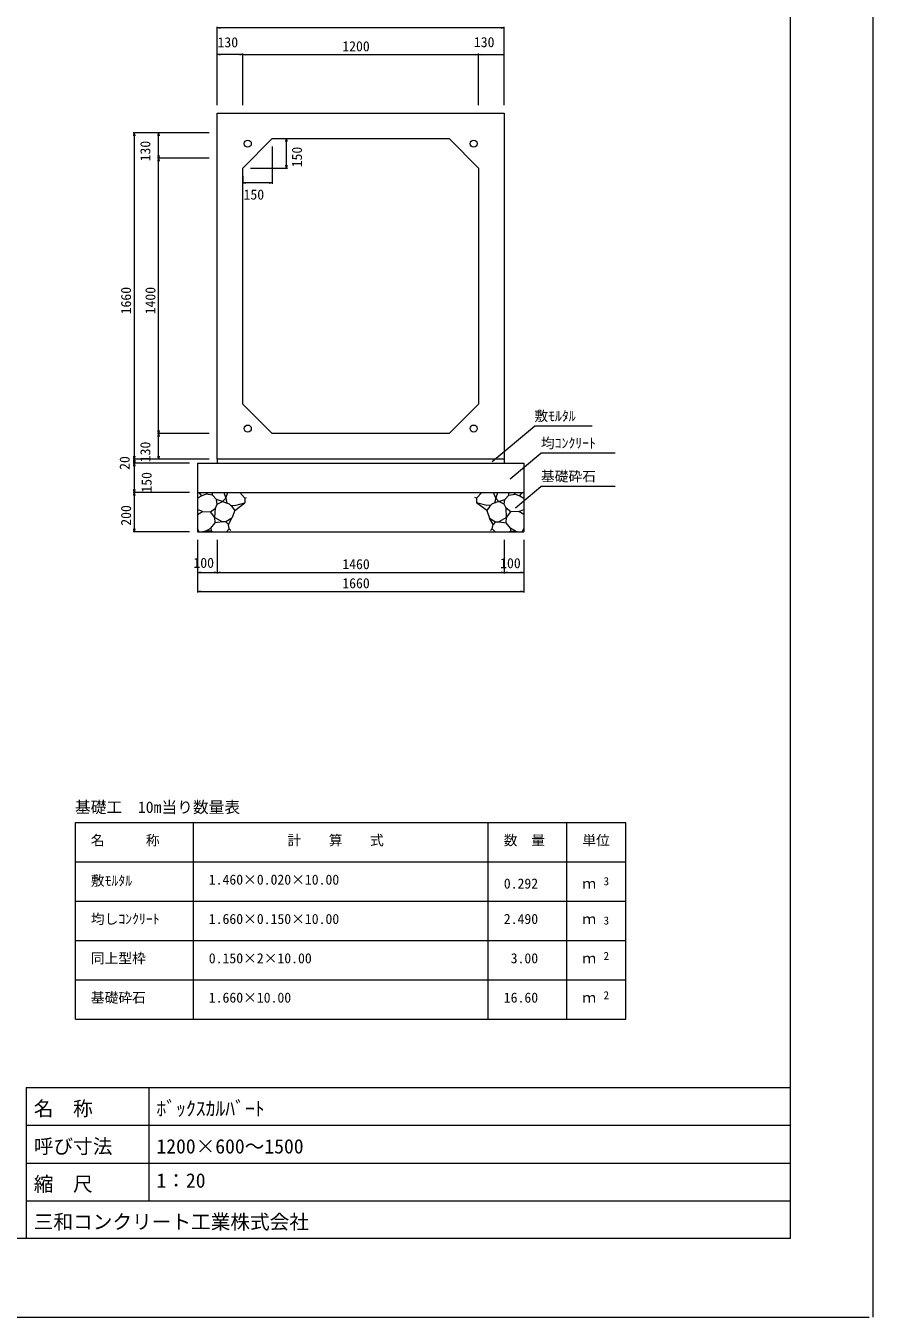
# Model space of a CAD drawing. Units: millimetres on the paper. Extents: x 0 to 841, y 0 to 594.
# Drawn here: x 625.5 to 841, y 0 to 328.4 of the extents above; entities that cross this region are included whole.
import ezdxf
from ezdxf.enums import TextEntityAlignment as Align

# ---------------------------------------------------------------- set-up
doc = ezdxf.new("R2010")
doc.units = ezdxf.units.MM
for name, color, linetype, lineweight in [('D-STR-DIM（寸法）', 7, 'Continuous', 18), ('D-STR-HTXT（旗揚げ）', 4, 'Continuous', 18), ('D-STR-STRn（構造物）', 5, 'Continuous', 18), ('D-STR（構造物外形線）', 1, 'Continuous', 18), ('D-TTL(外枠）', 2, 'Continuous', 18), ('DEFPOINTS_2', 8, 'Continuous', 18)]:
    doc.layers.add(name, color=color, linetype=linetype, lineweight=lineweight)
doc.layers.add('D-STR-TXT（文字）', color=7, linetype='Continuous')
doc.layers.add('D-TTL-TXT（文字）', color=7, linetype='Continuous')
doc.styles.add('ＭＳ ゴシック', font='')
doc.styles.get('ＭＳ ゴシック').set_extended_font_data('MS Gothic')

msp = doc.modelspace()

# ---------------------------------------------------------------- linework, layer by layer
at = {"layer": 'D-STR-DIM（寸法）'}
for p, q in [((674.173, 308.168), (674.173, 328.09)), ((674.173, 327.84), (674.923, 327.965)), ((674.173, 327.84), (674.273, 327.84)), ((674.923, 327.715), (674.173, 327.84)), ((747.073, 327.84), (674.273, 327.84)), ((746.423, 327.965), (747.173, 327.84)), ((747.173, 327.84), (746.423, 327.715)), ((747.173, 327.84), (747.073, 327.84)), ((747.173, 308.168), (747.173, 328.09)), ((674.173, 308.168), (674.173, 321.309)), ((674.173, 321.059), (674.923, 321.184)), ((674.173, 321.059), (674.273, 321.059)), ((674.923, 320.934), (674.173, 321.059)), ((680.573, 321.059), (674.273, 321.059)), ((679.923, 321.184), (680.673, 321.059)), ((680.673, 321.059), (679.923, 320.934)), ((680.673, 321.059), (680.573, 321.059)), ((680.673, 308.168), (680.673, 321.309)), ((680.673, 308.168), (680.673, 321.309)), ((680.673, 321.059), (681.423, 321.184)), ((680.673, 321.059), (680.773, 321.059)), ((681.423, 320.934), (680.673, 321.059)), ((680.773, 321.059), (740.573, 321.059)), ((739.923, 321.184), (740.673, 321.059)), ((740.673, 321.059), (739.923, 320.934)), ((740.673, 321.059), (740.573, 321.059)), ((740.673, 308.168), (740.673, 321.309)), ((740.673, 308.168), (740.673, 321.309)), ((740.673, 321.059), (741.423, 321.184)), ((740.673, 321.059), (740.773, 321.059)), ((741.423, 320.934), (740.673, 321.059)), ((740.773, 321.059), (747.073, 321.059)), ((746.423, 321.184), (747.173, 321.059)), ((747.173, 321.059), (746.423, 320.934)), ((747.173, 321.059), (747.073, 321.059)), ((747.173, 308.168), (747.173, 321.309)), ((672.173, 301.168), (652.837, 301.168)), ((652.962, 300.418), (653.087, 301.168)), ((653.087, 301.168), (653.087, 301.068)), ((653.087, 301.168), (653.212, 300.418)), ((653.087, 301.068), (653.087, 218.268)), ((672.173, 301.168), (659.033, 301.168)), ((659.158, 300.418), (659.283, 301.168)), ((659.283, 301.168), (659.283, 301.068)), ((659.283, 301.168), (659.408, 300.418)), ((659.283, 294.768), (659.283, 301.068)), ((690.173, 299.668), (692.049, 299.668)), ((691.674, 298.918), (691.799, 299.668)), ((691.799, 299.668), (691.799, 299.568)), ((691.799, 299.668), (691.924, 298.918)), ((691.799, 292.268), (691.799, 299.568)), ((688.173, 297.668), (688.173, 288.171)), ((672.173, 294.668), (659.033, 294.668)), ((672.173, 294.668), (659.033, 294.668)), ((659.283, 294.668), (659.158, 295.418)), ((659.158, 293.918), (659.283, 294.668)), ((659.408, 295.418), (659.283, 294.668)), ((659.283, 294.668), (659.283, 294.768)), ((659.283, 294.668), (659.283, 294.568)), ((659.283, 294.668), (659.408, 293.918)), ((659.283, 224.768), (659.283, 294.568)), ((691.799, 292.168), (691.674, 292.918)), ((691.924, 292.918), (691.799, 292.168)), ((691.799, 292.168), (691.799, 292.268)), ((680.673, 290.168), (680.673, 288.171)), ((682.673, 292.168), (692.049, 292.168)), ((680.673, 288.421), (681.423, 288.546)), ((680.673, 288.421), (680.773, 288.421)), ((681.423, 288.296), (680.673, 288.421)), ((688.073, 288.421), (680.773, 288.421)), ((687.423, 288.546), (688.173, 288.421)), ((688.173, 288.421), (687.423, 288.296)), ((688.173, 288.421), (688.073, 288.421)), ((672.173, 224.668), (659.033, 224.668)), ((672.173, 224.668), (659.033, 224.668)), ((659.283, 224.668), (659.158, 225.418)), ((659.158, 223.918), (659.283, 224.668)), ((659.408, 225.418), (659.283, 224.668)), ((659.283, 224.668), (659.283, 224.768)), ((659.283, 224.668), (659.283, 224.568)), ((659.283, 224.668), (659.408, 223.918)), ((659.283, 218.268), (659.283, 224.568)), ((672.173, 218.168), (652.837, 218.168)), ((672.173, 218.168), (652.837, 218.168)), ((667.173, 217.168), (652.837, 217.168)), ((667.173, 217.168), (652.837, 217.168)), ((653.087, 218.168), (652.962, 218.918)), ((652.962, 217.418), (653.087, 218.168)), ((653.087, 217.168), (652.962, 217.918)), ((652.962, 216.418), (653.087, 217.168)), ((653.212, 218.918), (653.087, 218.168)), ((653.087, 218.168), (653.087, 218.268)), ((653.087, 218.168), (653.087, 218.068)), ((653.087, 218.168), (653.212, 217.418)), ((653.087, 218.068), (653.087, 217.268)), ((653.212, 217.918), (653.087, 217.168)), ((653.087, 217.168), (653.087, 217.268)), ((653.087, 217.168), (653.087, 217.068)), ((653.087, 217.168), (653.212, 216.418)), ((653.087, 217.068), (653.087, 209.768)), ((672.173, 218.168), (659.033, 218.168)), ((659.283, 218.168), (659.158, 218.918)), ((659.408, 218.918), (659.283, 218.168)), ((659.283, 218.168), (659.283, 218.268)), ((653.087, 209.668), (652.962, 210.418)), ((653.212, 210.418), (653.087, 209.668)), ((667.173, 209.668), (652.837, 209.668)), ((667.173, 209.668), (652.837, 209.668)), ((652.962, 208.918), (653.087, 209.668)), ((653.087, 209.668), (653.087, 209.768)), ((653.087, 209.668), (653.087, 209.568)), ((653.087, 209.668), (653.212, 208.918)), ((653.087, 209.568), (653.087, 199.768)), ((653.087, 199.668), (652.962, 200.418)), ((653.212, 200.418), (653.087, 199.668)), ((667.173, 199.668), (652.837, 199.668)), ((653.087, 199.668), (653.087, 199.768)), ((669.173, 197.668), (669.173, 184.278)), ((669.173, 197.668), (669.173, 189.131)), ((674.173, 197.668), (674.173, 189.131)), ((747.177, 197.668), (747.177, 189.131)), ((752.173, 197.668), (752.173, 189.131)), ((752.173, 197.668), (752.173, 184.278)), ((674.173, 196.668), (674.173, 189.131)), ((747.177, 195.668), (747.177, 189.131)), ((669.173, 189.381), (669.923, 189.506)), ((669.173, 189.381), (669.273, 189.381)), ((669.923, 189.256), (669.173, 189.381)), ((669.273, 189.381), (674.073, 189.381)), ((673.423, 189.506), (674.173, 189.381)), ((674.173, 189.381), (673.423, 189.256)), ((674.173, 189.381), (674.073, 189.381)), ((674.173, 189.381), (674.923, 189.506)), ((674.173, 189.381), (674.273, 189.381)), ((674.923, 189.256), (674.173, 189.381)), ((674.273, 189.381), (747.077, 189.381)), ((746.427, 189.506), (747.177, 189.381)), ((747.177, 189.381), (746.427, 189.256)), ((747.177, 189.381), (747.077, 189.381)), ((747.177, 189.381), (747.927, 189.506)), ((747.177, 189.381), (747.277, 189.381)), ((747.927, 189.256), (747.177, 189.381)), ((747.277, 189.381), (752.073, 189.381)), ((751.423, 189.506), (752.173, 189.381)), ((752.173, 189.381), (751.423, 189.256)), ((752.173, 189.381), (752.073, 189.381)), ((669.173, 184.528), (669.923, 184.653)), ((669.173, 184.528), (669.273, 184.528)), ((669.923, 184.403), (669.173, 184.528)), ((669.273, 184.528), (752.073, 184.528)), ((751.423, 184.653), (752.173, 184.528)), ((752.173, 184.528), (751.423, 184.403)), ((752.173, 184.528), (752.073, 184.528))]:
    msp.add_line(p, q, dxfattribs=at)
at = {"layer": 'D-STR-HTXT（旗揚げ）'}
for p, q in [((744.106, 217.57), (754.839, 226.588)), ((769.501, 226.588), (754.839, 226.588)), ((748.699, 213.155), (756.498, 219.707)), ((775.423, 219.707), (756.498, 219.707)), ((750.024, 205.815), (756.498, 211.255)), ((775.361, 211.255), (756.498, 211.255)), ((638.118, 125.805), (778.118, 125.805)), ((638.118, 75.805), (638.118, 125.805)), ((668.118, 75.805), (668.118, 125.805)), ((743.118, 75.805), (743.118, 125.805)), ((763.118, 93.805), (763.118, 125.805)), ((763.118, 75.805), (763.118, 125.805)), ((778.118, 75.805), (778.118, 125.805)), ((638.118, 115.805), (778.118, 115.805)), ((638.118, 105.805), (778.118, 105.805)), ((638.118, 95.805), (778.118, 95.805)), ((638.118, 85.805), (778.118, 85.805)), ((638.118, 75.805), (778.118, 75.805))]:
    msp.add_line(p, q, dxfattribs=at)
at = {"layer": 'D-STR-STRn（構造物）'}
for p, q in [((669.173, 217.168), (752.173, 217.168)), ((669.173, 217.168), (669.173, 199.668)), ((674.173, 218.168), (674.173, 217.168)), ((747.173, 218.168), (747.173, 217.168)), ((752.173, 217.168), (752.173, 199.668)), ((669.173, 209.668), (752.173, 209.668)), ((670.238, 208.878), (669.173, 208.251)), ((670.238, 208.878), (669.574, 209.668)), ((671.408, 209.255), (670.238, 208.878)), ((671.408, 209.255), (671.79, 209.668)), ((673.024, 208.995), (671.408, 209.255)), ((673.024, 208.995), (672.987, 209.668)), ((673.999, 207.932), (673.024, 208.995)), ((674.176, 206.692), (673.999, 207.932)), ((675.546, 207.399), (673.999, 207.932)), ((674.176, 206.692), (675.546, 207.399)), ((676.349, 208.232), (675.546, 207.399)), ((675.546, 207.399), (677.199, 206.788)), ((675.895, 209.668), (676.349, 208.232)), ((676.349, 208.232), (676.909, 209.668)), ((676.349, 208.232), (676.662, 206.986)), ((678.628, 206.389), (681.191, 207.045)), ((678.638, 205.105), (681.191, 207.045)), ((679.898, 209.668), (681.191, 208.227)), ((681.191, 208.227), (681.628, 208.446)), ((681.191, 208.227), (681.191, 207.045)), ((681.191, 207.045), (681.241, 207.034)), ((740.156, 208.227), (739.718, 208.446)), ((740.156, 207.045), (740.105, 207.034)), ((741.448, 209.668), (740.156, 208.227)), ((740.156, 208.227), (740.156, 207.045)), ((742.719, 206.389), (740.156, 207.045)), ((742.708, 205.105), (740.156, 207.045)), ((745.801, 207.399), (744.147, 206.788)), ((744.997, 208.232), (744.437, 209.668)), ((744.997, 208.232), (744.684, 206.986)), ((745.451, 209.668), (744.997, 208.232)), ((744.997, 208.232), (745.801, 207.399)), ((745.801, 207.399), (747.347, 207.932)), ((747.17, 206.692), (745.801, 207.399)), ((747.17, 206.692), (747.347, 207.932)), ((747.347, 207.932), (748.322, 208.995)), ((748.322, 208.995), (748.359, 209.668)), ((748.322, 208.995), (749.939, 209.255)), ((749.939, 209.255), (749.556, 209.668)), ((749.939, 209.255), (751.109, 208.878)), ((751.109, 208.878), (751.772, 209.668)), ((751.109, 208.878), (752.173, 208.251)), ((670.469, 204.849), (669.173, 205.395)), ((669.173, 204.112), (670.469, 204.849)), ((670.469, 204.849), (672.506, 204.815)), ((672.506, 204.815), (673.706, 205.748)), ((673.564, 203.347), (672.506, 204.815)), ((673.564, 203.347), (673.706, 205.748)), ((673.706, 205.748), (674.176, 206.692)), ((677.199, 206.788), (677.811, 206.206)), ((677.505, 206.497), (678.628, 206.389)), ((677.811, 206.206), (678.638, 205.105)), ((678.638, 205.105), (677.911, 203.161)), ((743.535, 206.206), (742.708, 205.105)), ((742.708, 205.105), (743.436, 203.161)), ((743.841, 206.497), (742.719, 206.389)), ((744.147, 206.788), (743.535, 206.206)), ((747.641, 205.748), (747.17, 206.692)), ((747.783, 203.347), (747.641, 205.748)), ((748.84, 204.815), (747.641, 205.748)), ((747.783, 203.347), (748.84, 204.815)), ((750.877, 204.849), (748.84, 204.815)), ((750.877, 204.849), (752.173, 205.395)), ((752.173, 204.112), (750.877, 204.849)), ((669.6, 199.668), (669.173, 200.557)), ((671.227, 199.852), (672.591, 200.6)), ((672.591, 200.6), (673.691, 201.995)), ((672.591, 200.6), (672.617, 199.903)), ((673.691, 201.995), (673.564, 203.347)), ((673.564, 203.347), (675.55, 202.272)), ((675.55, 202.272), (673.691, 201.995)), ((676.389, 202.209), (675.55, 202.272)), ((677.911, 203.161), (676.389, 202.209)), ((676.389, 202.209), (677.022, 201.56)), ((676.506, 199.668), (677.26, 200.421)), ((677.022, 201.56), (677.911, 203.161)), ((677.26, 200.421), (677.022, 201.56)), ((677.26, 200.421), (677.65, 200.058)), ((744.324, 201.56), (743.436, 203.161)), ((743.436, 203.161), (744.957, 202.209)), ((744.087, 200.421), (743.697, 200.058)), ((744.087, 200.421), (744.324, 201.56)), ((744.84, 199.668), (744.087, 200.421)), ((744.957, 202.209), (744.324, 201.56)), ((744.957, 202.209), (745.796, 202.272)), ((747.783, 203.347), (745.796, 202.272)), ((745.796, 202.272), (747.656, 201.995)), ((747.656, 201.995), (747.783, 203.347)), ((748.755, 200.6), (747.656, 201.995)), ((748.755, 200.6), (748.73, 199.903)), ((750.12, 199.852), (748.755, 200.6)), ((751.747, 199.668), (752.173, 200.557)), ((669.173, 199.668), (752.173, 199.668)), ((671.227, 199.852), (670.468, 199.668)), ((672.483, 199.898), (671.227, 199.852)), ((673.008, 199.668), (672.483, 199.898)), ((748.338, 199.668), (748.863, 199.898)), ((748.863, 199.898), (750.12, 199.852)), ((750.12, 199.852), (750.878, 199.668))]:
    msp.add_line(p, q, dxfattribs=at)
at = {"layer": 'D-STR（構造物外形線）'}
for p, q in [((674.173, 218.168), (674.173, 306.168)), ((674.173, 306.168), (747.173, 306.168)), ((747.173, 306.168), (747.173, 218.168)), ((680.673, 292.168), (688.173, 299.668)), ((688.173, 299.668), (733.173, 299.668)), ((733.173, 299.668), (740.673, 292.168)), ((680.673, 232.168), (680.673, 292.168)), ((740.673, 292.168), (740.673, 232.168)), ((688.173, 224.668), (680.673, 232.168)), ((740.673, 232.168), (733.173, 224.668)), ((733.173, 224.668), (688.173, 224.668)), ((747.173, 218.168), (674.173, 218.168))]:
    msp.add_line(p, q, dxfattribs=at)
for centre in [(681.948, 298.393), (739.398, 298.393), (681.948, 225.943), (739.398, 225.943)]:
    msp.add_circle(centre, 0.9, dxfattribs=at)
at = {"layer": 'D-TTL(外枠）'}
for p, q in [((820, 20), (820, 574)), ((625.6, 58.4), (820, 58.4)), ((625.6, 58.4), (625.6, 20)), ((656.8, 58.4), (656.8, 29.6)), ((625.6, 48.8), (820, 48.8)), ((625.6, 39.2), (820, 39.2)), ((625.6, 29.6), (820, 29.6)), ((820, 20), (25, 20))]:
    msp.add_line(p, q, dxfattribs=at)
at = {"layer": 'DEFPOINTS_2'}
for p, q in [((841, 0), (841, 594)), ((0, 0), (840, 0))]:
    msp.add_line(p, q, dxfattribs=at)

# ---------------------------------------------------------------- texts
at = {"layer": 'D-STR-DIM（寸法）', "style": 'ＭＳ ゴシック'}
for s, p in [('130', (674.264, 322.115)), ('130', (739.457, 322.161)), ('1200', (705.992, 321.109)), ('150', (680.879, 283.405)), ('100', (668.129, 189.759)), ('1460', (705.994, 189.431)), ('100', (746.131, 189.675)), ('1660', (705.992, 184.578))]:
    msp.add_text(s, height=2.566, dxfattribs=at).set_placement(p, align=Align.BOTTOM_LEFT)
for s, p in [('130', (657.946, 293.884)), ('150', (696.497, 292.374)), ('1660', (653.037, 254.987)), ('1400', (659.233, 254.987)), ('130', (657.946, 217.384)), ('20', (652.692, 215.441)), ('150', (658.273, 209.653)), ('200', (653.037, 201.239))]:
    msp.add_text(s, height=2.566, rotation=90, dxfattribs=at).set_placement(p, align=Align.BOTTOM_LEFT)
at = {"layer": 'D-STR-TXT（文字）', "style": 'ＭＳ ゴシック'}
for s, height, p in [('敷ﾓﾙﾀﾙ', 2.566, (754.839, 227.088)), ('均ｺﾝｸﾘｰﾄ', 2.566, (756.498, 220.207)), ('基礎砕石', 2.566, (756.498, 211.755)), ('基礎工\u300010m当り数量表', 2.933, (638.009, 127.33)), ('名\u3000\u3000\u3000称', 2.566, (642.041, 119.208)), ('計\u3000\u3000算\u3000\u3000式', 2.566, (692.049, 119.208)), ('数\u3000量', 2.566, (747.041, 119.208)), ('単位', 2.566, (767.041, 119.208)), ('敷ﾓﾙﾀﾙ', 2.566, (642.041, 108.943)), ('1.460×0.020×10.00', 2.566, (672.041, 109.208)), ('3', 2.053, (772.443, 109.213)), ('0.292', 2.566, (747.068, 108.208)), ('ｍ', 2.566, (767.041, 108.208)), ('均しｺﾝｸﾘｰﾄ', 2.566, (642.041, 99.208)), ('1.660×0.150×10.00', 2.566, (672.041, 99.208)), ('2.490', 2.566, (747.068, 99.208)), ('ｍ', 2.566, (767.041, 99.208)), ('3', 2.053, (772.443, 99.213)), ('同上型枠', 2.566, (642.041, 89.208)), ('0.150×2×10.00', 2.566, (672.041, 89.208)), (' 3.00', 2.566, (747.068, 89.208)), ('2', 2.053, (772.443, 90.213)), ('ｍ', 2.566, (767.041, 89.208)), ('基礎砕石', 2.566, (642.041, 79.208)), ('1.660×10.00', 2.566, (672.041, 79.208)), ('16.60', 2.566, (747.068, 79.208)), ('2', 2.053, (772.443, 80.213)), ('ｍ', 2.566, (767.041, 79.208))]:
    msp.add_text(s, height=height, dxfattribs=at).set_placement(p, align=Align.BOTTOM_LEFT)
at = {"layer": 'D-TTL-TXT（文字）', "style": 'ＭＳ ゴシック'}
for s, p in [('名\u3000称', (627.531, 50.114)), ('ﾎﾞｯｸｽｶﾙﾊﾞｰﾄ', (658.731, 50.114)), ('呼び寸法', (627.531, 40.514)), ('1200×600～1500', (658.731, 40.514)), ('縮\u3000尺', (627.531, 30.914)), ('1：20', (658.731, 31.827)), ('三和コンクリート工業株式会社', (627.531, 21.314))]:
    msp.add_text(s, height=3.666, dxfattribs=at).set_placement(p, align=Align.BOTTOM_LEFT)

doc.saveas('drawing.dxf')
